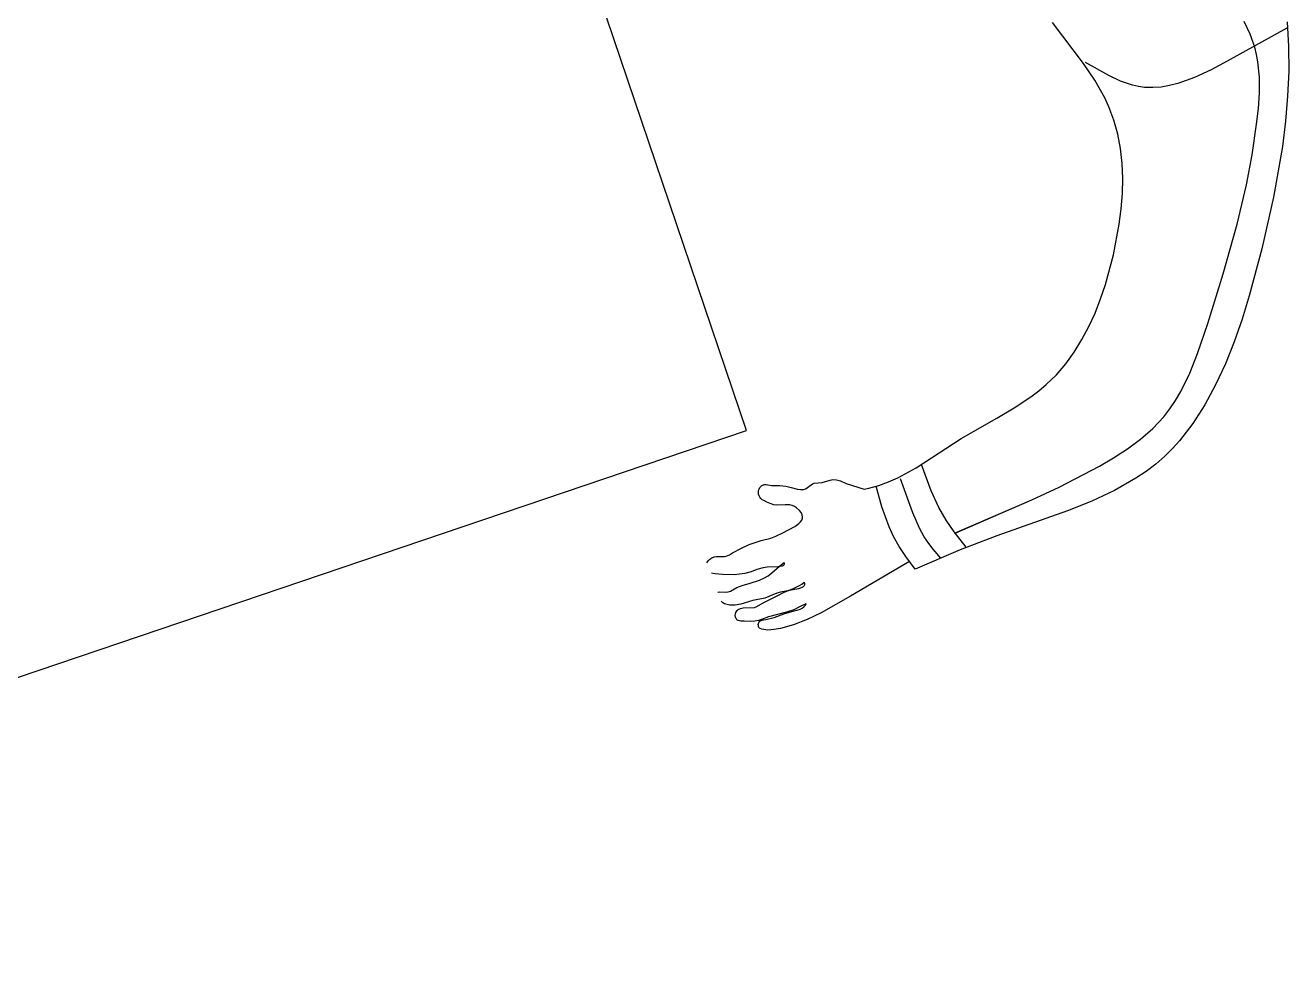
# Model space of a CAD drawing. Header units: metres. Extents: x 151 to 270, y 180 to 223.
# Drawn here: x 183.529 to 183.9724, y 209.1311 to 209.4657 of the extents above; entities that cross this region are included whole.
import ezdxf

# ---------------------------------------------------------------- set-up
doc = ezdxf.new("R2010")
doc.units = ezdxf.units.M
doc.layers.add('1-AREA DE PRODUCCION', color=7, linetype='Continuous')

msp = doc.modelspace()

# ---------------------------------------------------------------- linework, layer by layer
at = {"layer": '1-AREA DE PRODUCCION', "color": 0, "lineweight": -2}
for p, q in [((183.78214, 209.32348), (183.65386, 209.70235)), ((183.90039, 209.45229), (183.88948, 209.46666)), ((183.90039, 209.45229), (183.88948, 209.46666)), ((183.97178, 209.46474), (183.95083, 209.45308)), ((183.97178, 209.46474), (183.95083, 209.45308)), ((183.95887, 209.46256), (183.9568, 209.46697)), ((183.95887, 209.46256), (183.9568, 209.46697)), ((183.9719, 209.46696), (183.97237, 209.45827)), ((183.9719, 209.46696), (183.97237, 209.45827)), ((183.96048, 209.45803), (183.95887, 209.46256)), ((183.96048, 209.45803), (183.95887, 209.46256)), ((183.96112, 209.45545), (183.96048, 209.45803)), ((183.96112, 209.45545), (183.96048, 209.45803)), ((183.96159, 209.45283), (183.96112, 209.45545)), ((183.96159, 209.45283), (183.96112, 209.45545)), ((183.97237, 209.45827), (183.97239, 209.44955)), ((183.97237, 209.45827), (183.97239, 209.44955)), ((183.90438, 209.44639), (183.90039, 209.45229)), ((183.90438, 209.44639), (183.90039, 209.45229)), ((183.90928, 209.44804), (183.90111, 209.45262)), ((183.90928, 209.44804), (183.90111, 209.45262)), ((183.94516, 209.45011), (183.93935, 209.44742)), ((183.94516, 209.45011), (183.93935, 209.44742)), ((183.95083, 209.45308), (183.94516, 209.45011)), ((183.95083, 209.45308), (183.94516, 209.45011)), ((183.96209, 209.44747), (183.96159, 209.45283)), ((183.96209, 209.44747), (183.96159, 209.45283)), ((183.90784, 209.44028), (183.90438, 209.44639)), ((183.90784, 209.44028), (183.90438, 209.44639)), ((183.9134, 209.44614), (183.90928, 209.44804)), ((183.9134, 209.44614), (183.90928, 209.44804)), ((183.91756, 209.44472), (183.9134, 209.44614)), ((183.91756, 209.44472), (183.9134, 209.44614)), ((183.93935, 209.44742), (183.93347, 209.44529)), ((183.93935, 209.44742), (183.93347, 209.44529)), ((183.9621, 209.442), (183.96209, 209.44747)), ((183.9621, 209.442), (183.96209, 209.44747)), ((183.97239, 209.44955), (183.97201, 209.44079)), ((183.97239, 209.44955), (183.97201, 209.44079)), ((183.91965, 209.44423), (183.91756, 209.44472)), ((183.91965, 209.44423), (183.91756, 209.44472)), ((183.92177, 209.44392), (183.91965, 209.44423)), ((183.92177, 209.44392), (183.91965, 209.44423)), ((183.92467, 209.44382), (183.92177, 209.44392)), ((183.92467, 209.44382), (183.92177, 209.44392)), ((183.92759, 209.44403), (183.92467, 209.44382)), ((183.92759, 209.44403), (183.92467, 209.44382)), ((183.93053, 209.44453), (183.92759, 209.44403)), ((183.93053, 209.44453), (183.92759, 209.44403)), ((183.93347, 209.44529), (183.93053, 209.44453)), ((183.93347, 209.44529), (183.93053, 209.44453)), ((183.96174, 209.43649), (183.9621, 209.442)), ((183.96174, 209.43649), (183.9621, 209.442)), ((183.9093, 209.43712), (183.90784, 209.44028)), ((183.9093, 209.43712), (183.90784, 209.44028)), ((183.91107, 209.43236), (183.9093, 209.43712)), ((183.91107, 209.43236), (183.9093, 209.43712)), ((183.97201, 209.44079), (183.97125, 209.43199)), ((183.97201, 209.44079), (183.97125, 209.43199)), ((183.91241, 209.42745), (183.91107, 209.43236)), ((183.91241, 209.42745), (183.91107, 209.43236)), ((183.96114, 209.43099), (183.96174, 209.43649)), ((183.96114, 209.43099), (183.96174, 209.43649)), ((183.95954, 209.42024), (183.96114, 209.43099)), ((183.95954, 209.42024), (183.96114, 209.43099)), ((183.97125, 209.43199), (183.97015, 209.42316)), ((183.97125, 209.43199), (183.97015, 209.42316)), ((183.91334, 209.4224), (183.91241, 209.42745)), ((183.91334, 209.4224), (183.91241, 209.42745)), ((183.91391, 209.41723), (183.91334, 209.4224)), ((183.91391, 209.41723), (183.91334, 209.4224)), ((183.95752, 209.40971), (183.95954, 209.42024)), ((183.95752, 209.40971), (183.95954, 209.42024)), ((183.97015, 209.42316), (183.96704, 209.40532)), ((183.97015, 209.42316), (183.96704, 209.40532)), ((183.91412, 209.41198), (183.91391, 209.41723)), ((183.91412, 209.41198), (183.91391, 209.41723)), ((183.91402, 209.40666), (183.91412, 209.41198)), ((183.91402, 209.40666), (183.91412, 209.41198)), ((183.91362, 209.4013), (183.91402, 209.40666)), ((183.91362, 209.4013), (183.91402, 209.40666)), ((183.95427, 209.39589), (183.95752, 209.40971)), ((183.95427, 209.39589), (183.95752, 209.40971)), ((183.91294, 209.39591), (183.91362, 209.4013)), ((183.91294, 209.39591), (183.91362, 209.4013)), ((183.96704, 209.40532), (183.96295, 209.38724)), ((183.96704, 209.40532), (183.96295, 209.38724)), ((183.9109, 209.38515), (183.91294, 209.39591)), ((183.9109, 209.38515), (183.91294, 209.39591)), ((183.94943, 209.37848), (183.95427, 209.39589)), ((183.94943, 209.37848), (183.95427, 209.39589)), ((183.90808, 209.37473), (183.9109, 209.38515)), ((183.90808, 209.37473), (183.9109, 209.38515)), ((183.96295, 209.38724), (183.95854, 209.37074)), ((183.96295, 209.38724), (183.95854, 209.37074)), ((183.90637, 209.36965), (183.90808, 209.37473)), ((183.90637, 209.36965), (183.90808, 209.37473)), ((183.94399, 209.36098), (183.94943, 209.37848)), ((183.94399, 209.36098), (183.94943, 209.37848)), ((183.95854, 209.37074), (183.95602, 209.36259)), ((183.95854, 209.37074), (183.95602, 209.36259)), ((183.90442, 209.36471), (183.90637, 209.36965)), ((183.90442, 209.36471), (183.90637, 209.36965)), ((183.90224, 209.35994), (183.90442, 209.36471)), ((183.90224, 209.35994), (183.90442, 209.36471)), ((183.95602, 209.36259), (183.95324, 209.35462)), ((183.95602, 209.36259), (183.95324, 209.35462)), ((183.89981, 209.35536), (183.90224, 209.35994)), ((183.89981, 209.35536), (183.90224, 209.35994)), ((183.94043, 209.35047), (183.94399, 209.36098)), ((183.94043, 209.35047), (183.94399, 209.36098)), ((183.89712, 209.35099), (183.89981, 209.35536)), ((183.89712, 209.35099), (183.89981, 209.35536)), ((183.95324, 209.35462), (183.95016, 209.34688)), ((183.95324, 209.35462), (183.95016, 209.34688)), ((183.89414, 209.34689), (183.89712, 209.35099)), ((183.89414, 209.34689), (183.89712, 209.35099)), ((183.93772, 209.34363), (183.94043, 209.35047)), ((183.93772, 209.34363), (183.94043, 209.35047)), ((183.89088, 209.34307), (183.89414, 209.34689)), ((183.89088, 209.34307), (183.89414, 209.34689)), ((183.93453, 209.33711), (183.93772, 209.34363)), ((183.93453, 209.33711), (183.93772, 209.34363)), ((183.95016, 209.34688), (183.94674, 209.33946)), ((183.95016, 209.34688), (183.94674, 209.33946)), ((183.88467, 209.33735), (183.88731, 209.33957)), ((183.88467, 209.33735), (183.88731, 209.33957)), ((183.88731, 209.33957), (183.89088, 209.34307)), ((183.88731, 209.33957), (183.89088, 209.34307)), ((183.94674, 209.33946), (183.94295, 209.33244)), ((183.94674, 209.33946), (183.94295, 209.33244)), ((183.87605, 209.33142), (183.8819, 209.33527)), ((183.87605, 209.33142), (183.8819, 209.33527)), ((183.8819, 209.33527), (183.88467, 209.33735)), ((183.8819, 209.33527), (183.88467, 209.33735)), ((183.93271, 209.33401), (183.93453, 209.33711)), ((183.93271, 209.33401), (183.93453, 209.33711)), ((183.86992, 209.32783), (183.87605, 209.33142)), ((183.86992, 209.32783), (183.87605, 209.33142)), ((183.92852, 209.32824), (183.93072, 209.33105)), ((183.92852, 209.32824), (183.93072, 209.33105)), ((183.93072, 209.33105), (183.93271, 209.33401)), ((183.93072, 209.33105), (183.93271, 209.33401)), ((183.94295, 209.33244), (183.93874, 209.3259)), ((183.94295, 209.33244), (183.93874, 209.3259)), ((183.85744, 209.32062), (183.86992, 209.32783)), ((183.85744, 209.32062), (183.86992, 209.32783)), ((183.92467, 209.32416), (183.92852, 209.32824)), ((183.92467, 209.32416), (183.92852, 209.32824)), ((183.93874, 209.3259), (183.93408, 209.3199)), ((183.93874, 209.3259), (183.93408, 209.3199)), ((183.21383, 209.13106), (183.78214, 209.32348)), ((183.9204, 209.32045), (183.92467, 209.32416)), ((183.9204, 209.32045), (183.92467, 209.32416)), ((183.84169, 209.31043), (183.85744, 209.32062)), ((183.84169, 209.31043), (183.85744, 209.32062)), ((183.91095, 209.31392), (183.91579, 209.31705)), ((183.91095, 209.31392), (183.91579, 209.31705)), ((183.91579, 209.31705), (183.9204, 209.32045)), ((183.91579, 209.31705), (183.9204, 209.32045)), ((183.93158, 209.31713), (183.92894, 209.31452)), ((183.93158, 209.31713), (183.92894, 209.31452)), ((183.93408, 209.3199), (183.93158, 209.31713)), ((183.93408, 209.3199), (183.93158, 209.31713)), ((183.90598, 209.311), (183.91095, 209.31392)), ((183.90598, 209.311), (183.91095, 209.31392)), ((183.92894, 209.31452), (183.92572, 209.31171)), ((183.92894, 209.31452), (183.92572, 209.31171)), ((183.83525, 209.30689), (183.84169, 209.31043)), ((183.83525, 209.30689), (183.84169, 209.31043)), ((183.84687, 209.30232), (183.84356, 209.31158)), ((183.84687, 209.30232), (183.84356, 209.31158)), ((183.89184, 209.3036), (183.90598, 209.311)), ((183.89184, 209.3036), (183.90598, 209.311)), ((183.92233, 209.30912), (183.91879, 209.30672)), ((183.92233, 209.30912), (183.91879, 209.30672)), ((183.92572, 209.31171), (183.92233, 209.30912)), ((183.92572, 209.31171), (183.92233, 209.30912)), ((183.78684, 209.30354), (183.78711, 209.30386)), ((183.78684, 209.30354), (183.78711, 209.30386)), ((183.78711, 209.30386), (183.78742, 209.30412)), ((183.78711, 209.30386), (183.78742, 209.30412)), ((183.78742, 209.30412), (183.78777, 209.30431)), ((183.78742, 209.30412), (183.78777, 209.30431)), ((183.78777, 209.30431), (183.78834, 209.30447)), ((183.78777, 209.30431), (183.78834, 209.30447)), ((183.78834, 209.30447), (183.78896, 209.30449)), ((183.78834, 209.30447), (183.78896, 209.30449)), ((183.78896, 209.30449), (183.79091, 209.3042)), ((183.78896, 209.30449), (183.79091, 209.3042)), ((183.79091, 209.3042), (183.79376, 209.30416)), ((183.79091, 209.3042), (183.79376, 209.30416)), ((183.79376, 209.30416), (183.79589, 209.30388)), ((183.79376, 209.30416), (183.79589, 209.30388)), ((183.79589, 209.30388), (183.79776, 209.30348)), ((183.79589, 209.30388), (183.79776, 209.30348)), ((183.80303, 209.30307), (183.80526, 209.30475)), ((183.80303, 209.30307), (183.80526, 209.30475)), ((183.80526, 209.30475), (183.80589, 209.30498)), ((183.80589, 209.30498), (183.80868, 209.30527)), ((183.80589, 209.30498), (183.80868, 209.30527)), ((183.80868, 209.30527), (183.81147, 209.3061)), ((183.80868, 209.30527), (183.81147, 209.3061)), ((183.81147, 209.3061), (183.81235, 209.30623)), ((183.81147, 209.3061), (183.81235, 209.30623)), ((183.81235, 209.30623), (183.81368, 209.30618)), ((183.81235, 209.30623), (183.81368, 209.30618)), ((183.81368, 209.30618), (183.81507, 209.30579)), ((183.81368, 209.30618), (183.81507, 209.30579)), ((183.81507, 209.30579), (183.81707, 209.30492)), ((183.81707, 209.30492), (183.82342, 209.30294)), ((183.82497, 209.30324), (183.8285, 209.30418)), ((183.82497, 209.30324), (183.8285, 209.30418)), ((183.82964, 209.29668), (183.8276, 209.3039)), ((183.82964, 209.29668), (183.8276, 209.3039)), ((183.8285, 209.30418), (183.83192, 209.30541)), ((183.8285, 209.30418), (183.83192, 209.30541)), ((183.83192, 209.30541), (183.83525, 209.30689)), ((183.83192, 209.30541), (183.83525, 209.30689)), ((183.84044, 209.29462), (183.8361, 209.30655)), ((183.84044, 209.29462), (183.8361, 209.30655)), ((183.88228, 209.29911), (183.89184, 209.3036)), ((183.88228, 209.29911), (183.89184, 209.3036)), ((183.91879, 209.30672), (183.91127, 209.30242)), ((183.91879, 209.30672), (183.91127, 209.30242)), ((183.78626, 209.30165), (183.7863, 209.30222)), ((183.78626, 209.30165), (183.7863, 209.30222)), ((183.78633, 209.30109), (183.78626, 209.30165)), ((183.78633, 209.30109), (183.78626, 209.30165)), ((183.7863, 209.30222), (183.78643, 209.30278)), ((183.7863, 209.30222), (183.78643, 209.30278)), ((183.7865, 209.30055), (183.78633, 209.30109)), ((183.7865, 209.30055), (183.78633, 209.30109)), ((183.78643, 209.30278), (183.78684, 209.30354)), ((183.78643, 209.30278), (183.78684, 209.30354)), ((183.78676, 209.30007), (183.7865, 209.30055)), ((183.78676, 209.30007), (183.7865, 209.30055)), ((183.78714, 209.2996), (183.78676, 209.30007)), ((183.78714, 209.2996), (183.78676, 209.30007)), ((183.78761, 209.2992), (183.78714, 209.2996)), ((183.78761, 209.2992), (183.78714, 209.2996)), ((183.78813, 209.29887), (183.78761, 209.2992)), ((183.78813, 209.29887), (183.78761, 209.2992)), ((183.79776, 209.30348), (183.79995, 209.30291)), ((183.79776, 209.30348), (183.79995, 209.30291)), ((183.79995, 209.30291), (183.80104, 209.30274)), ((183.79995, 209.30291), (183.80104, 209.30274)), ((183.80104, 209.30274), (183.80208, 209.30276)), ((183.80104, 209.30274), (183.80208, 209.30276)), ((183.80208, 209.30276), (183.80256, 209.30287)), ((183.80208, 209.30276), (183.80256, 209.30287)), ((183.80256, 209.30287), (183.80303, 209.30307)), ((183.80256, 209.30287), (183.80303, 209.30307)), ((183.82341, 209.30294), (183.82497, 209.30324)), ((183.82341, 209.30294), (183.82497, 209.30324)), ((183.84955, 209.2964), (183.84687, 209.30232)), ((183.84955, 209.2964), (183.84687, 209.30232)), ((183.91127, 209.30242), (183.90324, 209.29866)), ((183.91127, 209.30242), (183.90324, 209.29866)), ((183.78926, 209.29831), (183.78813, 209.29887)), ((183.78926, 209.29831), (183.78813, 209.29887)), ((183.7904, 209.29784), (183.78926, 209.29831)), ((183.7904, 209.29784), (183.78926, 209.29831)), ((183.79173, 209.29739), (183.7904, 209.29784)), ((183.79173, 209.29739), (183.7904, 209.29784)), ((183.79265, 209.29722), (183.79173, 209.29739)), ((183.79265, 209.29722), (183.79173, 209.29739)), ((183.79571, 209.29744), (183.79265, 209.29722)), ((183.79571, 209.29744), (183.79265, 209.29722)), ((183.79653, 209.29744), (183.79571, 209.29744)), ((183.79653, 209.29744), (183.79571, 209.29744)), ((183.79733, 209.29734), (183.79653, 209.29744)), ((183.79733, 209.29734), (183.79653, 209.29744)), ((183.79813, 209.29714), (183.79733, 209.29734)), ((183.79813, 209.29714), (183.79733, 209.29734)), ((183.7989, 209.29682), (183.79813, 209.29714)), ((183.7989, 209.29682), (183.79813, 209.29714)), ((183.79964, 209.29638), (183.7989, 209.29682)), ((183.79964, 209.29638), (183.7989, 209.29682)), ((183.80069, 209.29543), (183.79964, 209.29638)), ((183.80069, 209.29543), (183.79964, 209.29638)), ((183.80124, 209.29469), (183.80069, 209.29543)), ((183.80124, 209.29469), (183.80069, 209.29543)), ((183.80163, 209.2939), (183.80124, 209.29469)), ((183.80163, 209.2939), (183.80124, 209.29469)), ((183.83211, 209.28967), (183.82964, 209.29668)), ((183.83211, 209.28967), (183.82964, 209.29668)), ((183.85211, 209.29205), (183.84955, 209.2964)), ((183.85211, 209.29205), (183.84955, 209.2964)), ((183.85514, 209.28739), (183.88228, 209.29911)), ((183.85532, 209.28747), (183.88228, 209.29911)), ((183.89478, 209.29527), (183.86995, 209.28651)), ((183.89478, 209.29527), (183.86995, 209.28651)), ((183.90324, 209.29866), (183.89478, 209.29527)), ((183.90324, 209.29866), (183.89478, 209.29527)), ((183.79905, 209.28981), (183.80049, 209.29082)), ((183.79905, 209.28981), (183.80049, 209.29082)), ((183.80049, 209.29082), (183.80109, 209.2914)), ((183.80049, 209.29082), (183.80109, 209.2914)), ((183.80109, 209.2914), (183.80153, 209.29204)), ((183.80109, 209.2914), (183.80153, 209.29204)), ((183.80153, 209.29204), (183.80168, 209.29237)), ((183.80153, 209.29204), (183.80168, 209.29237)), ((183.80179, 209.29311), (183.80163, 209.2939)), ((183.80179, 209.29311), (183.80163, 209.2939)), ((183.80168, 209.29237), (183.80176, 209.29272)), ((183.80168, 209.29237), (183.80176, 209.29272)), ((183.80176, 209.29272), (183.80179, 209.29311)), ((183.80176, 209.29272), (183.80179, 209.29311)), ((183.84283, 209.28922), (183.84044, 209.29462)), ((183.84283, 209.28922), (183.84044, 209.29462)), ((183.855, 209.28789), (183.85211, 209.29205)), ((183.855, 209.28789), (183.85211, 209.29205)), ((183.79068, 209.28574), (183.79238, 209.28641)), ((183.79068, 209.28574), (183.79238, 209.28641)), ((183.79238, 209.28641), (183.79483, 209.28759)), ((183.79238, 209.28641), (183.79483, 209.28759)), ((183.79483, 209.28759), (183.79905, 209.28981)), ((183.79483, 209.28759), (183.79905, 209.28981)), ((183.83365, 209.28632), (183.83211, 209.28967)), ((183.83365, 209.28632), (183.83211, 209.28967)), ((183.83569, 209.28274), (183.83365, 209.28632)), ((183.83569, 209.28274), (183.83365, 209.28632)), ((183.84449, 209.28615), (183.84283, 209.28922)), ((183.84449, 209.28615), (183.84283, 209.28922)), ((183.84606, 209.28377), (183.84449, 209.28615)), ((183.84606, 209.28377), (183.84449, 209.28615)), ((183.85916, 209.28249), (183.855, 209.28789)), ((183.85916, 209.28249), (183.855, 209.28789)), ((183.86995, 209.28651), (183.85706, 209.28164)), ((183.86995, 209.28651), (183.85706, 209.28164)), ((183.77721, 209.28056), (183.78037, 209.28222)), ((183.77721, 209.28056), (183.78037, 209.28222)), ((183.78037, 209.28222), (183.78305, 209.28342)), ((183.78037, 209.28222), (183.78305, 209.28342)), ((183.78305, 209.28342), (183.78512, 209.28422)), ((183.78305, 209.28342), (183.78512, 209.28422)), ((183.78512, 209.28422), (183.78723, 209.28487)), ((183.78512, 209.28422), (183.78723, 209.28487)), ((183.78723, 209.28487), (183.79068, 209.28574)), ((183.78723, 209.28487), (183.79068, 209.28574)), ((183.83798, 209.27928), (183.83569, 209.28274)), ((183.83798, 209.27928), (183.83569, 209.28274)), ((183.85706, 209.28164), (183.84124, 209.27477)), ((183.8476, 209.28181), (183.84606, 209.28377)), ((183.8476, 209.28181), (183.84606, 209.28377)), ((183.85026, 209.27869), (183.8476, 209.28181)), ((183.7682, 209.27698), (183.76862, 209.27772)), ((183.7682, 209.27698), (183.76862, 209.27772)), ((183.76862, 209.27772), (183.76922, 209.27832)), ((183.76862, 209.27772), (183.76922, 209.27832)), ((183.76922, 209.27832), (183.76994, 209.27879)), ((183.76922, 209.27832), (183.76994, 209.27879)), ((183.76994, 209.27879), (183.77075, 209.27911)), ((183.76994, 209.27879), (183.77075, 209.27911)), ((183.77075, 209.27911), (183.7716, 209.27926)), ((183.77075, 209.27911), (183.7716, 209.27926)), ((183.7716, 209.27926), (183.77441, 209.2792)), ((183.7716, 209.27926), (183.77441, 209.2792)), ((183.77441, 209.2792), (183.77498, 209.27935)), ((183.77441, 209.2792), (183.77498, 209.27935)), ((183.77498, 209.27935), (183.77611, 209.27988)), ((183.77498, 209.27935), (183.77611, 209.27988)), ((183.77611, 209.27988), (183.77721, 209.28056)), ((183.77611, 209.27988), (183.77721, 209.28056)), ((183.79362, 209.27584), (183.7953, 209.27719)), ((183.79362, 209.27584), (183.7953, 209.27719)), ((183.7953, 209.27719), (183.79537, 209.27692)), ((183.7953, 209.27719), (183.79537, 209.27692)), ((183.83928, 209.27748), (183.81854, 209.26528)), ((183.84124, 209.27477), (183.83798, 209.27928)), ((183.84124, 209.27477), (183.83798, 209.27928)), ((183.77107, 209.27312), (183.76986, 209.27339)), ((183.77107, 209.27312), (183.76986, 209.27339)), ((183.77371, 209.27294), (183.77107, 209.27312)), ((183.77371, 209.27294), (183.77107, 209.27312)), ((183.77794, 209.27287), (183.77371, 209.27294)), ((183.77794, 209.27287), (183.77371, 209.27294)), ((183.77969, 209.27301), (183.77794, 209.27287)), ((183.77969, 209.27301), (183.77794, 209.27287)), ((183.78146, 209.27328), (183.77969, 209.27301)), ((183.78146, 209.27328), (183.77969, 209.27301)), ((183.78368, 209.27386), (183.78146, 209.27328)), ((183.78368, 209.27386), (183.78146, 209.27328)), ((183.78568, 209.27465), (183.78368, 209.27386)), ((183.78568, 209.27465), (183.78368, 209.27386)), ((183.78792, 209.27533), (183.78568, 209.27465)), ((183.78792, 209.27533), (183.78568, 209.27465)), ((183.78931, 209.27553), (183.78792, 209.27533)), ((183.78931, 209.27553), (183.78792, 209.27533)), ((183.79319, 209.27567), (183.78931, 209.27553)), ((183.79319, 209.27567), (183.78931, 209.27553)), ((183.78965, 209.2725), (183.79101, 209.27349)), ((183.78965, 209.2725), (183.79101, 209.27349)), ((183.79101, 209.27349), (183.79362, 209.27584)), ((183.79101, 209.27349), (183.79362, 209.27584)), ((183.79456, 209.27591), (183.79319, 209.27567)), ((183.79456, 209.27591), (183.79319, 209.27567)), ((183.79503, 209.27614), (183.79456, 209.27591)), ((183.79503, 209.27614), (183.79456, 209.27591)), ((183.7952, 209.27629), (183.79503, 209.27614)), ((183.7952, 209.27629), (183.79503, 209.27614)), ((183.79531, 209.27647), (183.7952, 209.27629)), ((183.79531, 209.27647), (183.7952, 209.27629)), ((183.79537, 209.27667), (183.79531, 209.27647)), ((183.79537, 209.27667), (183.79531, 209.27647)), ((183.79537, 209.27692), (183.79537, 209.27667)), ((183.79537, 209.27692), (183.79537, 209.27667)), ((183.77645, 209.26713), (183.77873, 209.26838)), ((183.77645, 209.26713), (183.77873, 209.26838)), ((183.77873, 209.26838), (183.78052, 209.26909)), ((183.77873, 209.26838), (183.78052, 209.26909)), ((183.78052, 209.26909), (183.78338, 209.26987)), ((183.78052, 209.26909), (183.78338, 209.26987)), ((183.78338, 209.26987), (183.78663, 209.27096)), ((183.78338, 209.26987), (183.78663, 209.27096)), ((183.78663, 209.27096), (183.78818, 209.27167)), ((183.78663, 209.27096), (183.78818, 209.27167)), ((183.78818, 209.27167), (183.78965, 209.2725)), ((183.78818, 209.27167), (183.78965, 209.2725)), ((183.79504, 209.26662), (183.7988, 209.26817)), ((183.79504, 209.26662), (183.7988, 209.26817)), ((183.7988, 209.26817), (183.80064, 209.26902)), ((183.7988, 209.26817), (183.80064, 209.26902)), ((183.80127, 209.2682), (183.80038, 209.26789)), ((183.80127, 209.2682), (183.80038, 209.26789)), ((183.80064, 209.26902), (183.8015, 209.26955)), ((183.80064, 209.26902), (183.8015, 209.26955)), ((183.80193, 209.26861), (183.80127, 209.2682)), ((183.80193, 209.26861), (183.80127, 209.2682)), ((183.8015, 209.26955), (183.80231, 209.27021)), ((183.8015, 209.26955), (183.80231, 209.27021)), ((183.80218, 209.26885), (183.80193, 209.26861)), ((183.80218, 209.26885), (183.80193, 209.26861)), ((183.80234, 209.26913), (183.80218, 209.26885)), ((183.80234, 209.26913), (183.80218, 209.26885)), ((183.80231, 209.27021), (183.80241, 209.26981)), ((183.80231, 209.27021), (183.80241, 209.26981)), ((183.80242, 209.26945), (183.80234, 209.26913)), ((183.80242, 209.26945), (183.80234, 209.26913)), ((183.80241, 209.26981), (183.80242, 209.26945)), ((183.80241, 209.26981), (183.80242, 209.26945)), ((183.77204, 209.26669), (183.77219, 209.26678)), ((183.77204, 209.26669), (183.77219, 209.26678)), ((183.77219, 209.26678), (183.7726, 209.26687)), ((183.77219, 209.26678), (183.7726, 209.26687)), ((183.7726, 209.26687), (183.77466, 209.26674)), ((183.7726, 209.26687), (183.77466, 209.26674)), ((183.77466, 209.26674), (183.77561, 209.26685)), ((183.77466, 209.26674), (183.77561, 209.26685)), ((183.77561, 209.26685), (183.77645, 209.26713)), ((183.77561, 209.26685), (183.77645, 209.26713)), ((183.78427, 209.26383), (183.78008, 209.2625)), ((183.78427, 209.26383), (183.78008, 209.2625)), ((183.78855, 209.26465), (183.78427, 209.26383)), ((183.78855, 209.26465), (183.78427, 209.26383)), ((183.78814, 209.26309), (183.79055, 209.26431)), ((183.78814, 209.26309), (183.79055, 209.26431)), ((183.79272, 209.2664), (183.78855, 209.26465)), ((183.79272, 209.2664), (183.78855, 209.26465)), ((183.79055, 209.26431), (183.79335, 209.26567)), ((183.79055, 209.26431), (183.79335, 209.26567)), ((183.79401, 209.26679), (183.79272, 209.2664)), ((183.79401, 209.26679), (183.79272, 209.2664)), ((183.79335, 209.26567), (183.79504, 209.26662)), ((183.79335, 209.26567), (183.79504, 209.26662)), ((183.80038, 209.26789), (183.79401, 209.26679)), ((183.80038, 209.26789), (183.79401, 209.26679)), ((183.81854, 209.26528), (183.80827, 209.25946)), ((183.81854, 209.26528), (183.80827, 209.25946)), ((183.77376, 209.26303), (183.77316, 209.26356)), ((183.77376, 209.26303), (183.77316, 209.26356)), ((183.77438, 209.26266), (183.77376, 209.26303)), ((183.77438, 209.26266), (183.77376, 209.26303)), ((183.77527, 209.26236), (183.77438, 209.26266)), ((183.77527, 209.26236), (183.77438, 209.26266)), ((183.7762, 209.26219), (183.77527, 209.26236)), ((183.7762, 209.26219), (183.77527, 209.26236)), ((183.77716, 209.26213), (183.7762, 209.26219)), ((183.77716, 209.26213), (183.7762, 209.26219)), ((183.77814, 209.26217), (183.77716, 209.26213)), ((183.77814, 209.26217), (183.77716, 209.26213)), ((183.78008, 209.2625), (183.77814, 209.26217)), ((183.78008, 209.2625), (183.77814, 209.26217)), ((183.7782, 209.25905), (183.77834, 209.25958)), ((183.7782, 209.25905), (183.77834, 209.25958)), ((183.77834, 209.25958), (183.77855, 209.25999)), ((183.77834, 209.25958), (183.77855, 209.25999)), ((183.77855, 209.25999), (183.77885, 209.26034)), ((183.77855, 209.25999), (183.77885, 209.26034)), ((183.77885, 209.26034), (183.77919, 209.26064)), ((183.77885, 209.26034), (183.77919, 209.26064)), ((183.77919, 209.26064), (183.78, 209.26106)), ((183.77919, 209.26064), (183.78, 209.26106)), ((183.78, 209.26106), (183.78095, 209.26127)), ((183.78, 209.26106), (183.78095, 209.26127)), ((183.78095, 209.26127), (183.78485, 209.26138)), ((183.78095, 209.26127), (183.78485, 209.26138)), ((183.78485, 209.26138), (183.78554, 209.2616)), ((183.78485, 209.26138), (183.78554, 209.2616)), ((183.78554, 209.2616), (183.78814, 209.26309)), ((183.78554, 209.2616), (183.78814, 209.26309)), ((183.79609, 209.25975), (183.7898, 209.25803)), ((183.79609, 209.25975), (183.7898, 209.25803)), ((183.7952, 209.25909), (183.79886, 209.26022)), ((183.7952, 209.25909), (183.79886, 209.26022)), ((183.79867, 209.26057), (183.79609, 209.25975)), ((183.79867, 209.26057), (183.79609, 209.25975)), ((183.80088, 209.26165), (183.79867, 209.26057)), ((183.80088, 209.26165), (183.79867, 209.26057)), ((183.79886, 209.26022), (183.80024, 209.26052)), ((183.79886, 209.26022), (183.80024, 209.26052)), ((183.80024, 209.26052), (183.80093, 209.26074)), ((183.80024, 209.26052), (183.80093, 209.26074)), ((183.80263, 209.26258), (183.80088, 209.26165)), ((183.80263, 209.26258), (183.80088, 209.26165)), ((183.80093, 209.26074), (183.8016, 209.26109)), ((183.80093, 209.26074), (183.8016, 209.26109)), ((183.8016, 209.26109), (183.80227, 209.26162)), ((183.8016, 209.26109), (183.80227, 209.26162)), ((183.80227, 209.26162), (183.80278, 209.26217)), ((183.80227, 209.26162), (183.80278, 209.26217)), ((183.80295, 209.26267), (183.80263, 209.26258)), ((183.80295, 209.26267), (183.80263, 209.26258)), ((183.80278, 209.26217), (183.80303, 209.2626)), ((183.80278, 209.26217), (183.80303, 209.2626)), ((183.80299, 209.26267), (183.80295, 209.26267)), ((183.80299, 209.26267), (183.80295, 209.26267)), ((183.80301, 209.26266), (183.80299, 209.26267)), ((183.80301, 209.26266), (183.80299, 209.26267)), ((183.80302, 209.26265), (183.80301, 209.26266)), ((183.80302, 209.26265), (183.80301, 209.26266)), ((183.80303, 209.26264), (183.80302, 209.26265)), ((183.80303, 209.26264), (183.80302, 209.26265)), ((183.80304, 209.26262), (183.80303, 209.26264)), ((183.80304, 209.26262), (183.80303, 209.26264)), ((183.80303, 209.2626), (183.80304, 209.26262)), ((183.80303, 209.2626), (183.80304, 209.26262)), ((183.80827, 209.25946), (183.80334, 209.25709)), ((183.80827, 209.25946), (183.80334, 209.25709)), ((183.77817, 209.25849), (183.7782, 209.25905)), ((183.77817, 209.25849), (183.7782, 209.25905)), ((183.77825, 209.25794), (183.77817, 209.25849)), ((183.77825, 209.25794), (183.77817, 209.25849)), ((183.77844, 209.25746), (183.77825, 209.25794)), ((183.77844, 209.25746), (183.77825, 209.25794)), ((183.77873, 209.25707), (183.77844, 209.25746)), ((183.77873, 209.25707), (183.77844, 209.25746)), ((183.77914, 209.2568), (183.77873, 209.25707)), ((183.77914, 209.2568), (183.77873, 209.25707)), ((183.77962, 209.25665), (183.77914, 209.2568)), ((183.77962, 209.25665), (183.77914, 209.2568)), ((183.78015, 209.25659), (183.77962, 209.25665)), ((183.78015, 209.25659), (183.77962, 209.25665)), ((183.7813, 209.25657), (183.78015, 209.25659)), ((183.7813, 209.25657), (183.78015, 209.25659)), ((183.78363, 209.25647), (183.7813, 209.25657)), ((183.78363, 209.25647), (183.7813, 209.25657)), ((183.78507, 209.25651), (183.78363, 209.25647)), ((183.78507, 209.25651), (183.78363, 209.25647)), ((183.78625, 209.25674), (183.78507, 209.25651)), ((183.78625, 209.25674), (183.78507, 209.25651)), ((183.78624, 209.25541), (183.7863, 209.25578)), ((183.78624, 209.25541), (183.7863, 209.25578)), ((183.78625, 209.25504), (183.78624, 209.25541)), ((183.78625, 209.25504), (183.78624, 209.25541)), ((183.78741, 209.25712), (183.78625, 209.25674)), ((183.78741, 209.25712), (183.78625, 209.25674)), ((183.78632, 209.25467), (183.78625, 209.25504)), ((183.78632, 209.25467), (183.78625, 209.25504)), ((183.7863, 209.25578), (183.78643, 209.25611)), ((183.7863, 209.25578), (183.78643, 209.25611)), ((183.78643, 209.25611), (183.78675, 209.2565)), ((183.78643, 209.25611), (183.78675, 209.2565)), ((183.78675, 209.2565), (183.7872, 209.25677)), ((183.78675, 209.2565), (183.7872, 209.25677)), ((183.7872, 209.25677), (183.78802, 209.25702)), ((183.7872, 209.25677), (183.78802, 209.25702)), ((183.7898, 209.25803), (183.78741, 209.25712)), ((183.7898, 209.25803), (183.78741, 209.25712)), ((183.78802, 209.25702), (183.78889, 209.25718)), ((183.78802, 209.25702), (183.78889, 209.25718)), ((183.78889, 209.25718), (183.79175, 209.25784)), ((183.78889, 209.25718), (183.79175, 209.25784)), ((183.79175, 209.25784), (183.7952, 209.25909)), ((183.79175, 209.25784), (183.7952, 209.25909)), ((183.79857, 209.25522), (183.79397, 209.25396)), ((183.79857, 209.25522), (183.79397, 209.25396)), ((183.80334, 209.25709), (183.79857, 209.25522)), ((183.80334, 209.25709), (183.79857, 209.25522)), ((183.78646, 209.25435), (183.78632, 209.25467)), ((183.78646, 209.25435), (183.78632, 209.25467)), ((183.78664, 209.25412), (183.78646, 209.25435)), ((183.78664, 209.25412), (183.78646, 209.25435)), ((183.78688, 209.25394), (183.78664, 209.25412)), ((183.78688, 209.25394), (183.78664, 209.25412)), ((183.78746, 209.25371), (183.78688, 209.25394)), ((183.78746, 209.25371), (183.78688, 209.25394)), ((183.78813, 209.25359), (183.78746, 209.25371)), ((183.78813, 209.25359), (183.78746, 209.25371)), ((183.78955, 209.25341), (183.78813, 209.25359)), ((183.78955, 209.25341), (183.78813, 209.25359)), ((183.79174, 209.25359), (183.78955, 209.25341)), ((183.79174, 209.25359), (183.78955, 209.25341)), ((183.79397, 209.25396), (183.79174, 209.25359)), ((183.79397, 209.25396), (183.79174, 209.25359))]:
    msp.add_line(p, q, dxfattribs=at)

doc.saveas('drawing.dxf')
